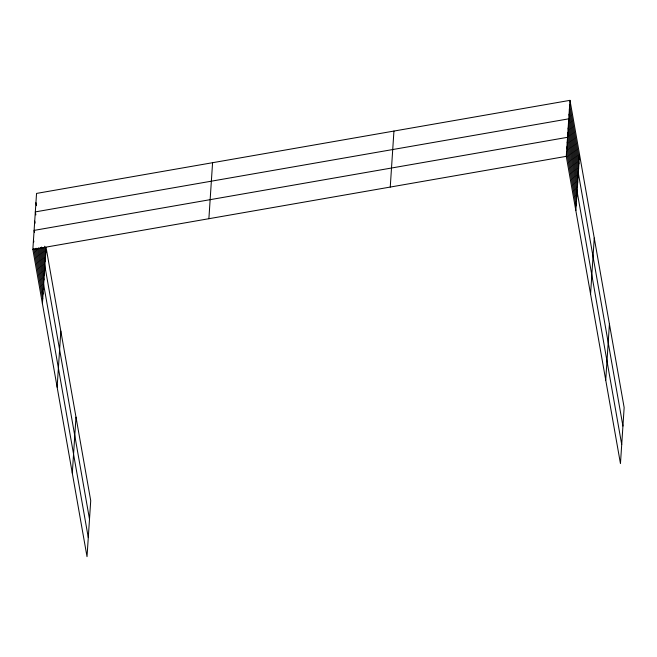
<?xml version="1.0" encoding="UTF-8"?>
<svg xmlns="http://www.w3.org/2000/svg" width="657" height="657" viewBox="0 0 657 657"><rect width="100%" height="100%" fill="white"/><g stroke="black" fill="none" stroke-linecap="round" stroke-linejoin="round"><path stroke-width="0.99" d="M42.409 303.624L46.105 247.632L90.723 500.65L87.02 556.651L32.85 249.422L36.546 193.421L569.98 100.349L624.15 407.578L620.454 463.579L566.277 156.35L569.98 100.349M57.134 387.121L60.83 331.128M72.303 473.155L75.998 417.154M208.885 218.707L212.581 162.706M390.25 187.064L393.945 131.063M575.836 210.552L579.531 154.551M590.561 294.049L594.257 238.056M605.729 380.083L609.425 324.082M32.85 249.422L566.277 156.35M569.668 104.972L579.228 159.175M569.364 109.588L578.924 163.79M569.061 114.211L578.62 168.414M622.926 426.056L568.757 118.827L35.33 211.899L35.856 214.913M568.453 123.45L578.012 177.653M568.149 128.066L577.7 182.276M567.845 132.689L577.396 186.892M621.711 444.534L567.533 137.305L34.107 230.385L34.46 232.389M567.221 142.068L576.78 196.271M566.909 146.831L576.468 201.034M566.597 151.586L576.148 205.789M44.742 246.227L45.801 252.247M35.938 202.66L36.472 205.674M43.904 247.837L45.497 256.871M42.713 247.434L45.193 261.486M41.522 247.032L89.5 519.129M40.512 247.64L44.577 270.725M34.714 221.138L35.076 223.15M39.494 248.247L44.274 275.349M38.303 247.845L43.97 279.964M37.293 248.453L88.284 537.615M36.094 248.19L43.354 289.343M33.482 239.904L33.836 241.907M35.076 248.937L43.034 294.106M33.868 248.675L42.721 298.869"/></g></svg>
